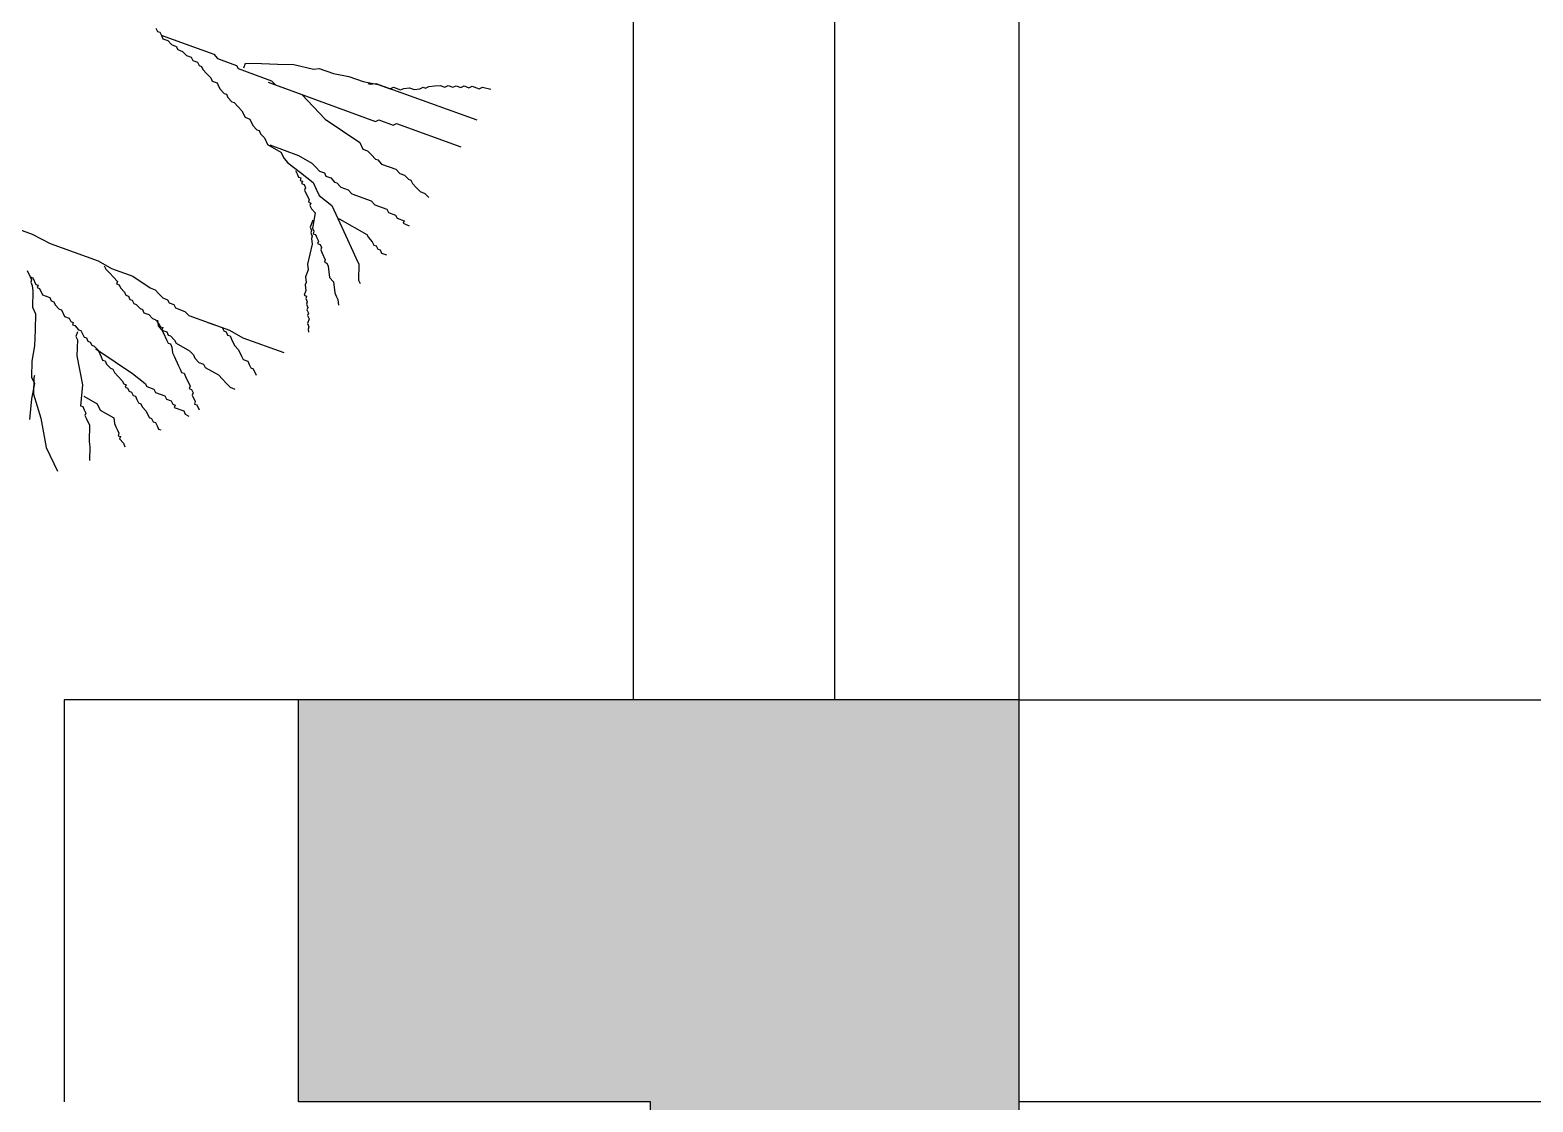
# Model space of a CAD drawing. Header units: inches. Extents: x -50945 to 250244, y -404780 to 18493.
# Drawn here: x 161448 to 162345, y -20541 to -19902 of the extents above; entities that cross this region are included whole.
import ezdxf

# ---------------------------------------------------------------- set-up
doc = ezdxf.new("R2010")
doc.units = ezdxf.units.IN
doc.header["$MEASUREMENT"] = 0
for name, color, linetype in [('EVH 立面填充', 8, 'Continuous'), ('IBS-003-建筑窗框', 3, 'Continuous'), ('IBS-182-原建筑非承重墙', 150, 'Continuous'), ('IBS-200-原建筑承重墙柱', 200, 'Continuous'), ('IBS-63-原建筑窗', 63, 'Continuous'), ('iGo户型优化', 7, 'Continuous')]:
    doc.layers.add(name, color=color, linetype=linetype)
doc.layers.add('天棚材质标注', color=2, linetype='Continuous', lineweight=5)

# ---------------------------------------------------------------- blocks, each defined once
blk = doc.blocks.new('fbgb')
at = {"layer": 'EVH 立面填充'}
h = blk.add_hatch(color=1, dxfattribs=at)
h.dxf.hatch_style = 1
h.paths.add_polyline_path([(58887.33, -120640.19), (58887.33, -122090.19), (59107.33, -122090.19), (59107.33, -120400.19), (58677.33, -120400.19), (58677.33, -120640.19)])
at = {"layer": 'IBS-003-建筑窗框', "color": 1, "ltscale": 10}
for p, q in [((59107.33, -120400.19), (59107.33, -118899.95)), ((58877.33, -120400.19), (58877.33, -119139.95))]:
    blk.add_line(p, q, dxfattribs=at)
at = {"layer": 'IBS-182-原建筑非承重墙', "color": 1}
for p, q in [((58677.33, -120400.19), (58537.33, -120400.19)), ((58537.33, -120400.19), (58537.33, -120640.19)), ((58677.33, -120640.19), (58677.33, -120400.19)), ((59107.33, -120400.19), (59457.33, -120400.19))]:
    blk.add_line(p, q, dxfattribs=at)
at = {"layer": 'IBS-200-原建筑承重墙柱', "color": 1, "ltscale": 0.02}
for p, q in [((58677.33, -120640.19), (58677.33, -120400.19)), ((59107.33, -120400.19), (58677.33, -120400.19)), ((59107.33, -122090.19), (59107.33, -120400.19))]:
    blk.add_line(p, q, dxfattribs=at)
at = {"layer": 'IBS-63-原建筑窗', "color": 1}
blk.add_line((58997.33, -120400.19), (58997.33, -119019.95), dxfattribs=at)
at = {"layer": 'iGo户型优化', "color": 1, "ltscale": 100}
for p, q in [((58592.21, -119999.31), (58593.11, -120001.25)), ((58593.11, -120001.25), (58594.53, -120001.77)), ((58594.53, -120001.77), (58595.44, -120003.71)), ((58595.35, -120003.52), (58626.66, -120014.91)), ((58595.44, -120003.71), (58596.34, -120005.65)), ((58596.34, -120005.65), (58599.19, -120006.69)), ((58599.19, -120006.69), (58601.52, -120009.15)), ((58601.52, -120009.15), (58604.36, -120010.18)), ((58604.36, -120010.18), (58605.27, -120012.13)), ((58605.27, -120012.13), (58608.12, -120013.16)), ((58608.12, -120013.16), (58610.44, -120015.62)), ((58610.44, -120015.62), (58613.29, -120016.66)), ((58613.29, -120016.66), (58614.19, -120018.6)), ((58614.19, -120018.6), (58617.04, -120019.64)), ((58617.04, -120019.64), (58617.95, -120021.58)), ((58617.95, -120021.58), (58619.37, -120022.1)), ((58619.37, -120022.1), (58620.27, -120024.04)), ((58626.66, -120014.91), (58628.98, -120017.37)), ((58628.98, -120017.37), (58640.37, -120021.52)), ((58640.37, -120021.52), (58641.27, -120023.46)), ((58644.64, -120023.07), (58645.68, -120020.22)), ((58645.68, -120020.22), (58655.25, -120020.48)), ((58655.25, -120020.48), (58664.83, -120020.74)), ((58664.83, -120020.74), (58674.4, -120021)), ((58674.4, -120021), (58686.31, -120023.72)), ((58620.27, -120024.04), (58622.6, -120026.5)), ((58622.6, -120026.5), (58624.93, -120028.96)), ((58624.93, -120028.96), (58625.83, -120030.9)), ((58625.83, -120030.9), (58628.68, -120031.94)), ((58641.27, -120023.46), (58661.2, -120030.71)), ((58659.26, -120031.62), (58679.18, -120038.87)), ((58661.2, -120030.71), (58663.53, -120033.17)), ((58686.31, -120023.72), (58689.67, -120023.33)), ((58689.67, -120023.33), (58698.21, -120026.44)), ((58698.21, -120026.44), (58707.27, -120028.12)), ((58707.27, -120028.12), (58715.81, -120031.23)), ((58715.81, -120031.23), (58724.87, -120032.92)), ((58628.68, -120031.94), (58629.59, -120033.88)), ((58629.59, -120033.88), (58630.49, -120035.82)), ((58630.49, -120035.82), (58632.82, -120038.28)), ((58632.82, -120038.28), (58634.24, -120038.8)), ((58634.24, -120038.8), (58635.15, -120040.74)), ((58663.53, -120033.17), (58723.3, -120054.93)), ((58679.18, -120038.87), (58693.15, -120053.63)), ((58718.66, -120032.27), (58720.08, -120032.79)), ((58720.08, -120032.79), (58723.44, -120032.4)), ((58723.44, -120032.4), (58783.68, -120054.1)), ((58724.87, -120032.92), (58731.98, -120035.51)), ((58731.98, -120035.51), (58733.92, -120034.6)), ((58733.92, -120034.6), (58738.19, -120036.15)), ((58738.19, -120036.15), (58740.14, -120035.25)), ((58740.14, -120035.25), (58743.5, -120034.86)), ((58743.5, -120034.86), (58746.35, -120035.89)), ((58746.35, -120035.89), (58749.71, -120035.51)), ((58749.71, -120035.51), (58751.65, -120034.6)), ((58751.65, -120034.6), (58753.08, -120035.12)), ((58753.08, -120035.12), (58755.02, -120034.21)), ((58755.02, -120034.21), (58758.38, -120033.82)), ((58758.38, -120033.82), (58761.75, -120033.44)), ((58761.75, -120033.44), (58764.59, -120034.47)), ((58764.59, -120034.47), (58766.53, -120033.56)), ((58766.53, -120033.56), (58769.38, -120034.6)), ((58769.38, -120034.6), (58771.32, -120033.69)), ((58771.32, -120033.69), (58774.17, -120034.73)), ((58774.17, -120034.73), (58776.11, -120033.82)), ((58776.11, -120033.82), (58778.96, -120034.86)), ((58778.96, -120034.86), (58780.9, -120033.95)), ((58780.9, -120033.95), (58785.17, -120035.51)), ((58785.17, -120035.51), (58787.11, -120034.6)), ((58787.11, -120034.6), (58792.04, -120035.67)), ((58635.15, -120040.74), (58637.47, -120043.2)), ((58637.47, -120043.2), (58638.9, -120043.72)), ((58638.9, -120043.72), (58641.23, -120046.18)), ((58641.23, -120046.18), (58643.55, -120048.64)), ((58643.55, -120048.64), (58645.36, -120052.53)), ((58645.36, -120052.53), (58648.21, -120053.56)), ((58648.21, -120053.56), (58650.02, -120057.45)), ((58650.02, -120057.45), (58652.35, -120059.91)), ((58693.15, -120053.63), (58713.85, -120067.62)), ((58723.3, -120054.93), (58725.24, -120054.02)), ((58725.24, -120054.02), (58733.78, -120057.13)), ((58733.78, -120057.13), (58735.72, -120056.22)), ((58735.72, -120056.22), (58774.14, -120070.19)), ((58652.35, -120059.91), (58653.77, -120060.43)), ((58653.77, -120060.43), (58654.68, -120062.37)), ((58654.68, -120062.37), (58657, -120064.83)), ((58657, -120064.83), (58658.81, -120068.71)), ((58658.81, -120068.71), (58666.83, -120073.25)), ((58660.14, -120069.04), (58677.22, -120075.25)), ((58666.83, -120073.25), (58668.64, -120077.13)), ((58677.22, -120075.25), (58685.24, -120079.79)), ((58713.85, -120067.62), (58715.66, -120071.5)), ((58715.66, -120071.5), (58718.5, -120072.54)), ((58718.5, -120072.54), (58720.83, -120075)), ((58720.83, -120075), (58723.16, -120077.46)), ((58668.64, -120077.13), (58670.97, -120079.59)), ((58670.97, -120079.59), (58678.47, -120085.55)), ((58675.53, -120084.32), (58676.44, -120086.26)), ((58678.47, -120085.55), (58685.98, -120091.5)), ((58685.24, -120079.79), (58687.57, -120082.25)), ((58687.57, -120082.25), (58689.9, -120084.71)), ((58689.9, -120084.71), (58692.74, -120085.74)), ((58723.16, -120077.46), (58724.58, -120077.98)), ((58724.58, -120077.98), (58726.91, -120080.44)), ((58726.91, -120080.44), (58735.45, -120083.54)), ((58735.45, -120083.54), (58737.78, -120086)), ((58676.44, -120086.26), (58677.34, -120088.2)), ((58677.34, -120088.2), (58678.77, -120088.72)), ((58678.77, -120088.72), (58678.25, -120090.15)), ((58678.25, -120090.15), (58679.67, -120090.66)), ((58679.67, -120090.66), (58679.15, -120092.09)), ((58679.15, -120092.09), (58680.58, -120092.61)), ((58680.58, -120092.61), (58681.48, -120094.55)), ((58685.98, -120091.5), (58687.79, -120095.39)), ((58692.74, -120085.74), (58693.65, -120087.69)), ((58693.65, -120087.69), (58696.5, -120088.72)), ((58696.5, -120088.72), (58698.82, -120091.18)), ((58698.82, -120091.18), (58700.25, -120091.7)), ((58700.25, -120091.7), (58702.57, -120094.16)), ((58702.57, -120094.16), (58706.84, -120095.71)), ((58737.78, -120086), (58740.62, -120087.04)), ((58740.62, -120087.04), (58742.95, -120089.5)), ((58742.95, -120089.5), (58744.38, -120090.02)), ((58744.38, -120090.02), (58745.28, -120091.96)), ((58745.28, -120091.96), (58747.61, -120094.42)), ((58747.61, -120094.42), (58749.94, -120096.88)), ((58681.48, -120094.55), (58680.96, -120095.97)), ((58680.96, -120095.97), (58683.68, -120101.8)), ((58683.68, -120101.8), (58683.16, -120103.22)), ((58683.16, -120103.22), (58684.58, -120103.74)), ((58687.79, -120095.39), (58689.6, -120099.27)), ((58689.6, -120099.27), (58697.1, -120105.23)), ((58706.84, -120095.71), (58709.17, -120098.18)), ((58709.17, -120098.18), (58720.56, -120102.32)), ((58720.56, -120102.32), (58722.89, -120104.78)), ((58749.94, -120096.88), (58752.78, -120097.92)), ((58752.78, -120097.92), (58755.11, -120100.38)), ((58684.58, -120103.74), (58684.06, -120105.17)), ((58684.06, -120105.17), (58684.97, -120107.11)), ((58684.97, -120107.11), (58687.3, -120109.57)), ((58687.3, -120109.57), (58685.61, -120118.63)), ((58697.1, -120105.23), (58704.34, -120120.77)), ((58722.89, -120104.78), (58730, -120107.37)), ((58730, -120107.37), (58730.91, -120109.31)), ((58730.91, -120109.31), (58735.18, -120110.87)), ((58735.18, -120110.87), (58736.08, -120112.81)), ((58495.51, -120113.96), (58518.28, -120122.25)), ((58685.74, -120113.84), (58684.19, -120118.11)), ((58684.19, -120118.11), (58685.09, -120120.06)), ((58685.09, -120120.06), (58684.57, -120121.48)), ((58685.61, -120118.63), (58686.51, -120120.57)), ((58686.51, -120120.57), (58686, -120122)), ((58700.62, -120112.81), (58702.05, -120113.32)), ((58702.05, -120113.32), (58718.09, -120122.39)), ((58704.34, -120120.77), (58709.76, -120132.42)), ((58736.08, -120112.81), (58740.35, -120114.36)), ((58740.35, -120114.36), (58739.83, -120115.79)), ((58739.83, -120115.79), (58743.37, -120117.26)), ((58518.28, -120122.25), (58529.15, -120127.82)), ((58529.15, -120127.82), (58557.62, -120138.18)), ((58685.35, -120128.21), (58682.62, -120140.13)), ((58684.57, -120121.48), (58685.48, -120123.42)), ((58685.48, -120123.42), (58684.96, -120124.85)), ((58684.96, -120124.85), (58685.35, -120128.21)), ((58686, -120122), (58687.42, -120122.52)), ((58687.42, -120122.52), (58688.32, -120124.46)), ((58688.32, -120124.46), (58689.23, -120126.4)), ((58689.23, -120126.4), (58688.71, -120127.83)), ((58688.71, -120127.83), (58690.13, -120128.34)), ((58690.13, -120128.34), (58691.04, -120130.29)), ((58691.04, -120130.29), (58690.52, -120131.71)), ((58718.09, -120122.39), (58718.99, -120124.33)), ((58718.99, -120124.33), (58721.32, -120126.79)), ((58721.32, -120126.79), (58722.23, -120128.73)), ((58722.23, -120128.73), (58723.65, -120129.25)), ((58723.65, -120129.25), (58724.55, -120131.19)), ((58557.62, -120138.18), (58565.64, -120142.71)), ((58690.52, -120131.71), (58691.42, -120133.65)), ((58691.42, -120133.65), (58693.23, -120137.54)), ((58693.23, -120137.54), (58692.72, -120138.96)), ((58692.72, -120138.96), (58694.14, -120139.48)), ((58709.76, -120132.42), (58711.57, -120136.31)), ((58711.57, -120136.31), (58713.38, -120140.19)), ((58724.55, -120131.19), (58725.98, -120131.71)), ((58725.98, -120131.71), (58726.88, -120133.65)), ((58726.88, -120133.65), (58729.73, -120134.69)), ((58515.39, -120143.94), (58517.2, -120147.82)), ((58517.11, -120147.63), (58518.01, -120149.57)), ((58517.2, -120147.82), (58518.62, -120148.34)), ((58518.62, -120148.34), (58520.43, -120152.22)), ((58561.37, -120141.16), (58562.27, -120143.1)), ((58562.27, -120143.1), (58564.6, -120145.56)), ((58564.6, -120145.56), (58566.93, -120148.02)), ((58565.64, -120142.71), (58578.44, -120147.37)), ((58566.93, -120148.02), (58569.26, -120150.48)), ((58578.44, -120147.37), (58588.79, -120154.37)), ((58683.01, -120143.49), (58681.45, -120147.77)), ((58681.45, -120147.77), (58681.84, -120151.13)), ((58682.62, -120140.13), (58683.01, -120143.49)), ((58694.14, -120139.48), (58695.04, -120141.42)), ((58695.04, -120141.42), (58695.82, -120148.16)), ((58695.82, -120148.16), (58698.14, -120150.62)), ((58713.38, -120140.19), (58713.12, -120149.77)), ((58518.01, -120149.57), (58517.49, -120151)), ((58517.49, -120151), (58518.4, -120152.94)), ((58518.4, -120152.94), (58518.78, -120156.31)), ((58518.78, -120156.31), (58518.52, -120165.89)), ((58520.43, -120152.22), (58521.85, -120152.74)), ((58521.85, -120152.74), (58521.34, -120154.17)), ((58521.34, -120154.17), (58522.76, -120154.68)), ((58522.76, -120154.68), (58524.57, -120158.57)), ((58569.26, -120150.48), (58568.74, -120151.9)), ((58568.74, -120151.9), (58570.16, -120152.42)), ((58570.16, -120152.42), (58571.06, -120154.37)), ((58571.06, -120154.37), (58573.39, -120156.83)), ((58573.39, -120156.83), (58574.3, -120158.77)), ((58588.79, -120154.37), (58591.64, -120155.4)), ((58591.64, -120155.4), (58593.97, -120157.86)), ((58681.71, -120155.92), (58680.67, -120158.77)), ((58681.84, -120151.13), (58681.32, -120152.56)), ((58681.32, -120152.56), (58681.71, -120155.92)), ((58698.14, -120150.62), (58698.92, -120157.35)), ((58713.12, -120149.77), (58714.02, -120151.72)), ((58518.52, -120165.89), (58520.33, -120169.77)), ((58524.57, -120158.57), (58528.84, -120160.12)), ((58528.84, -120160.12), (58529.74, -120162.07)), ((58529.74, -120162.07), (58531.17, -120162.58)), ((58531.17, -120162.58), (58532.07, -120164.53)), ((58532.07, -120164.53), (58534.4, -120166.99)), ((58574.3, -120158.77), (58575.72, -120159.29)), ((58575.72, -120159.29), (58576.63, -120161.23)), ((58576.63, -120161.23), (58578.05, -120161.75)), ((58578.05, -120161.75), (58578.95, -120163.69)), ((58578.95, -120163.69), (58580.38, -120164.21)), ((58580.38, -120164.21), (58582.7, -120166.67)), ((58593.97, -120157.86), (58596.3, -120160.32)), ((58596.3, -120160.32), (58599.14, -120161.36)), ((58599.14, -120161.36), (58600.05, -120163.3)), ((58600.05, -120163.3), (58602.89, -120164.34)), ((58602.89, -120164.34), (58603.8, -120166.28)), ((58603.8, -120166.28), (58609.49, -120168.35)), ((58680.67, -120158.77), (58682.09, -120159.29)), ((58682.09, -120159.29), (58681.57, -120160.71)), ((58681.57, -120160.71), (58682.48, -120162.66)), ((58682.48, -120162.66), (58681.96, -120164.08)), ((58681.96, -120164.08), (58682.87, -120166.02)), ((58682.87, -120166.02), (58682.35, -120167.45)), ((58698.92, -120157.35), (58699.82, -120159.29)), ((58699.82, -120159.29), (58700.73, -120161.23)), ((58700.73, -120161.23), (58701.11, -120164.6)), ((58520.33, -120169.77), (58520.06, -120179.35)), ((58534.4, -120166.99), (58535.82, -120167.5)), ((58535.82, -120167.5), (58537.63, -120171.39)), ((58537.63, -120171.39), (58540.48, -120172.42)), ((58540.48, -120172.42), (58541.38, -120174.37)), ((58541.38, -120174.37), (58542.81, -120174.89)), ((58542.81, -120174.89), (58542.29, -120176.31)), ((58582.7, -120166.67), (58584.13, -120167.18)), ((58584.13, -120167.18), (58585.03, -120169.13)), ((58585.03, -120169.13), (58587.88, -120170.16)), ((58587.88, -120170.16), (58590.21, -120172.62)), ((58590.21, -120172.62), (58591.63, -120173.14)), ((58591.63, -120173.14), (58593.96, -120175.6)), ((58593.05, -120173.66), (58593.44, -120177.03)), ((58609.49, -120168.35), (58611.82, -120170.81)), ((58611.82, -120170.81), (58636.01, -120179.62)), ((58623.2, -120174.96), (58631.74, -120178.06)), ((58682.35, -120167.45), (58683.25, -120169.39)), ((58683.64, -120172.76), (58682.6, -120175.61)), ((58683.25, -120169.39), (58682.73, -120170.81)), ((58682.73, -120170.81), (58683.64, -120172.76)), ((58520.06, -120179.35), (58519.8, -120188.94)), ((58542.29, -120176.31), (58543.71, -120176.83)), ((58543.71, -120176.83), (58546.04, -120179.29)), ((58545.43, -120180.52), (58544.39, -120183.37)), ((58544.39, -120183.37), (58545.3, -120185.31)), ((58546.04, -120179.29), (58547.46, -120179.81)), ((58547.46, -120179.81), (58548.37, -120181.75)), ((58548.37, -120181.75), (58549.27, -120183.69)), ((58549.27, -120183.69), (58550.7, -120184.21)), ((58550.7, -120184.21), (58551.6, -120186.15)), ((58593.44, -120177.03), (58595.77, -120179.49)), ((58593.96, -120175.6), (58594.86, -120177.54)), ((58594.86, -120177.54), (58596.29, -120178.06)), ((58596.29, -120178.06), (58595.77, -120179.49)), ((58595.77, -120179.49), (58598.61, -120180.52)), ((58595.77, -120179.49), (58596.67, -120181.43)), ((58596.67, -120181.43), (58598.48, -120185.31)), ((58598.61, -120180.52), (58599.52, -120182.46)), ((58599.52, -120182.46), (58600.94, -120182.98)), ((58600.94, -120182.98), (58603.27, -120185.44)), ((58631.74, -120178.06), (58632.65, -120180.01)), ((58632.65, -120180.01), (58634.07, -120180.52)), ((58634.07, -120180.52), (58634.98, -120182.47)), ((58634.98, -120182.47), (58636.4, -120182.98)), ((58636.01, -120179.62), (58644.03, -120184.15)), ((58636.4, -120182.98), (58637.3, -120184.93)), ((58644.03, -120184.15), (58668.52, -120192.93)), ((58682.6, -120175.61), (58683.51, -120177.55)), ((58683.51, -120177.55), (58682.99, -120178.97)), ((58682.99, -120178.97), (58683.18, -120180.66)), ((58519.8, -120188.94), (58518.11, -120198)), ((58545.3, -120185.31), (58545.03, -120194.89)), ((58551.6, -120186.15), (58553.02, -120186.67)), ((58553.02, -120186.67), (58553.93, -120188.61)), ((58553.93, -120188.61), (58555.35, -120189.13)), ((58555.35, -120189.13), (58557.68, -120191.59)), ((58556.16, -120190.88), (58557.59, -120191.4)), ((58557.59, -120191.4), (58578.28, -120205.38)), ((58557.68, -120191.59), (58559.49, -120195.47)), ((58598.48, -120185.31), (58599.39, -120187.26)), ((58599.39, -120187.26), (58600.81, -120187.77)), ((58600.81, -120187.77), (58601.71, -120189.72)), ((58601.71, -120189.72), (58602.1, -120193.08)), ((58602.1, -120193.08), (58603.01, -120195.02)), ((58603.27, -120185.44), (58604.17, -120187.39)), ((58604.17, -120187.39), (58612.2, -120191.92)), ((58612.2, -120191.92), (58614.52, -120194.38)), ((58637.3, -120184.93), (58639.11, -120188.81)), ((58639.11, -120188.81), (58641.44, -120191.27)), ((58641.44, -120191.27), (58643.25, -120195.16)), ((58518.11, -120198), (58517.85, -120207.58)), ((58545.03, -120194.89), (58548.39, -120212.24)), ((58559.49, -120195.47), (58560.39, -120197.42)), ((58560.39, -120197.42), (58561.82, -120197.93)), ((58561.82, -120197.93), (58562.72, -120199.88)), ((58562.72, -120199.88), (58565.05, -120202.34)), ((58603.01, -120195.02), (58605.72, -120200.85)), ((58605.72, -120200.85), (58606.63, -120202.79)), ((58614.52, -120194.38), (58615.43, -120196.32)), ((58615.43, -120196.32), (58617.76, -120198.78)), ((58617.76, -120198.78), (58620.6, -120199.82)), ((58620.6, -120199.82), (58621.51, -120201.76)), ((58621.51, -120201.76), (58629.53, -120206.29)), ((58643.25, -120195.16), (58644.16, -120197.1)), ((58644.16, -120197.1), (58647, -120198.13)), ((58647, -120198.13), (58647.91, -120200.08)), ((58647.91, -120200.08), (58648.81, -120202.02)), ((58648.81, -120202.02), (58650.24, -120202.54)), ((58517.85, -120207.58), (58519.66, -120211.47)), ((58519.27, -120208.1), (58519.01, -120217.68)), ((58519.79, -120206.67), (58519.27, -120208.1)), ((58565.05, -120202.34), (58566.47, -120202.85)), ((58566.47, -120202.85), (58567.38, -120204.8)), ((58567.38, -120204.8), (58569.71, -120207.26)), ((58569.71, -120207.26), (58572.03, -120209.72)), ((58572.03, -120209.72), (58572.94, -120211.66)), ((58578.28, -120205.38), (58585.79, -120211.34)), ((58606.63, -120202.79), (58607.53, -120204.74)), ((58607.53, -120204.74), (58608.95, -120205.25)), ((58608.95, -120205.25), (58609.86, -120207.2)), ((58609.86, -120207.2), (58612.57, -120213.02)), ((58629.53, -120206.29), (58631.86, -120208.75)), ((58631.86, -120208.75), (58634.18, -120211.21)), ((58650.24, -120202.54), (58652.04, -120206.42)), ((58519.66, -120211.47), (58517.97, -120220.53)), ((58519.01, -120217.68), (58523.4, -120232.18)), ((58548.39, -120212.24), (58547.09, -120224.67)), ((58549.16, -120218.98), (58557.18, -120223.51)), ((58572.94, -120211.66), (58574.36, -120212.18)), ((58574.36, -120212.18), (58573.84, -120213.6)), ((58573.84, -120213.6), (58575.27, -120214.12)), ((58575.27, -120214.12), (58576.17, -120216.06)), ((58576.17, -120216.06), (58577.59, -120216.58)), ((58577.59, -120216.58), (58578.5, -120218.52)), ((58578.5, -120218.52), (58579.92, -120219.04)), ((58579.92, -120219.04), (58580.83, -120220.98)), ((58585.79, -120211.34), (58586.69, -120213.28)), ((58586.69, -120213.28), (58590.96, -120214.84)), ((58590.96, -120214.84), (58591.87, -120216.78)), ((58591.87, -120216.78), (58597.56, -120218.85)), ((58597.56, -120218.85), (58598.46, -120220.79)), ((58612.57, -120213.02), (58612.05, -120214.45)), ((58612.05, -120214.45), (58613.48, -120214.97)), ((58613.48, -120214.97), (58614.38, -120216.91)), ((58614.38, -120216.91), (58613.86, -120218.33)), ((58613.86, -120218.33), (58615.67, -120222.22)), ((58634.18, -120211.21), (58636.51, -120213.67)), ((58636.51, -120213.67), (58639.36, -120214.71)), ((58517.97, -120220.53), (58516.67, -120232.96)), ((58547.09, -120224.67), (58548.51, -120225.19)), ((58548.51, -120225.19), (58549.41, -120227.13)), ((58549.41, -120227.13), (58550.32, -120229.08)), ((58550.32, -120229.08), (58549.8, -120230.5)), ((58557.18, -120223.51), (58558.99, -120227.39)), ((58558.99, -120227.39), (58567.01, -120231.93)), ((58580.83, -120220.98), (58581.73, -120222.93)), ((58581.73, -120222.93), (58583.15, -120223.44)), ((58583.15, -120223.44), (58584.06, -120225.39)), ((58584.06, -120225.39), (58586.39, -120227.85)), ((58586.39, -120227.85), (58588.2, -120231.73)), ((58598.46, -120220.79), (58601.31, -120221.83)), ((58601.31, -120221.83), (58602.21, -120223.77)), ((58602.21, -120223.77), (58603.64, -120224.29)), ((58603.64, -120224.29), (58603.12, -120225.71)), ((58603.12, -120225.71), (58608.81, -120227.78)), ((58608.81, -120227.78), (58609.72, -120229.73)), ((58615.67, -120222.22), (58615.15, -120223.64)), ((58615.15, -120223.64), (58616.58, -120224.16)), ((58616.58, -120224.16), (58617.94, -120227.07)), ((58523.4, -120232.18), (58526.76, -120249.53)), ((58549.8, -120230.5), (58550.71, -120232.44)), ((58550.71, -120232.44), (58552.51, -120236.33)), ((58552.51, -120236.33), (58552.25, -120245.91)), ((58567.01, -120231.93), (58567.4, -120235.29)), ((58567.4, -120235.29), (58568.3, -120237.24)), ((58568.3, -120237.24), (58569.21, -120239.18)), ((58588.2, -120231.73), (58589.62, -120232.25)), ((58589.62, -120232.25), (58590.53, -120234.19)), ((58590.53, -120234.19), (58591.95, -120234.71)), ((58591.95, -120234.71), (58592.85, -120236.65)), ((58592.85, -120236.65), (58593.76, -120238.59)), ((58609.72, -120229.73), (58611.82, -120230.97)), ((58552.25, -120245.91), (58552.64, -120249.28)), ((58569.21, -120239.18), (58570.11, -120241.12)), ((58570.11, -120241.12), (58569.59, -120242.54)), ((58569.59, -120242.54), (58571.02, -120243.06)), ((58571.02, -120243.06), (58570.5, -120244.49)), ((58570.5, -120244.49), (58572.83, -120246.95)), ((58572.83, -120246.95), (58573.58, -120249.22)), ((58593.76, -120238.59), (58595.18, -120239.11)), ((58526.76, -120249.53), (58533.46, -120263.77)), ((58552.64, -120249.28), (58552.55, -120257.38))]:
    blk.add_line(p, q, dxfattribs=at)
blk = doc.blocks.new('gjmhjm')
at = {"layer": 'EVH 立面填充'}
h = blk.add_hatch(color=3, dxfattribs=at)
h.dxf.hatch_style = 1
h.paths.add_polyline_path([(129658.04, -122148.69), (129658.04, -123598.69), (129878.04, -123598.69), (129878.04, -121908.69), (129448.04, -121908.69), (129448.04, -122148.69)])
at = {"layer": 'IBS-003-建筑窗框', "color": 3, "ltscale": 10}
for p, q in [((129878.04, -121908.69), (129878.04, -120408.44)), ((129648.04, -121908.69), (129648.04, -120648.44))]:
    blk.add_line(p, q, dxfattribs=at)
at = {"layer": 'IBS-182-原建筑非承重墙', "color": 3}
for p, q in [((129878.04, -121908.69), (130228.04, -121908.69)), ((130228.04, -122148.69), (129878.04, -122148.69))]:
    blk.add_line(p, q, dxfattribs=at)
at = {"layer": 'IBS-200-原建筑承重墙柱', "color": 3, "ltscale": 0.02}
for p, q in [((129448.04, -122148.69), (129448.04, -121908.69)), ((129878.04, -121908.69), (129448.04, -121908.69)), ((129878.04, -123598.69), (129878.04, -121908.69)), ((129658.04, -122148.69), (129448.04, -122148.69)), ((129658.04, -123598.69), (129658.04, -122148.69))]:
    blk.add_line(p, q, dxfattribs=at)
at = {"layer": 'IBS-63-原建筑窗', "color": 3}
blk.add_line((129768.04, -121908.69), (129768.04, -120528.44), dxfattribs=at)

msp = doc.modelspace()

# ---------------------------------------------------------------- block references
at = {"layer": '天棚材质标注', "color": 1}
msp.add_blockref('fbgb', (102930.96, 100098.81), dxfattribs=at)
at = {"layer": '天棚材质标注', "color": 6}
msp.add_blockref('gjmhjm', (32160.25, 101607.31), dxfattribs=at)

doc.saveas('drawing.dxf')
